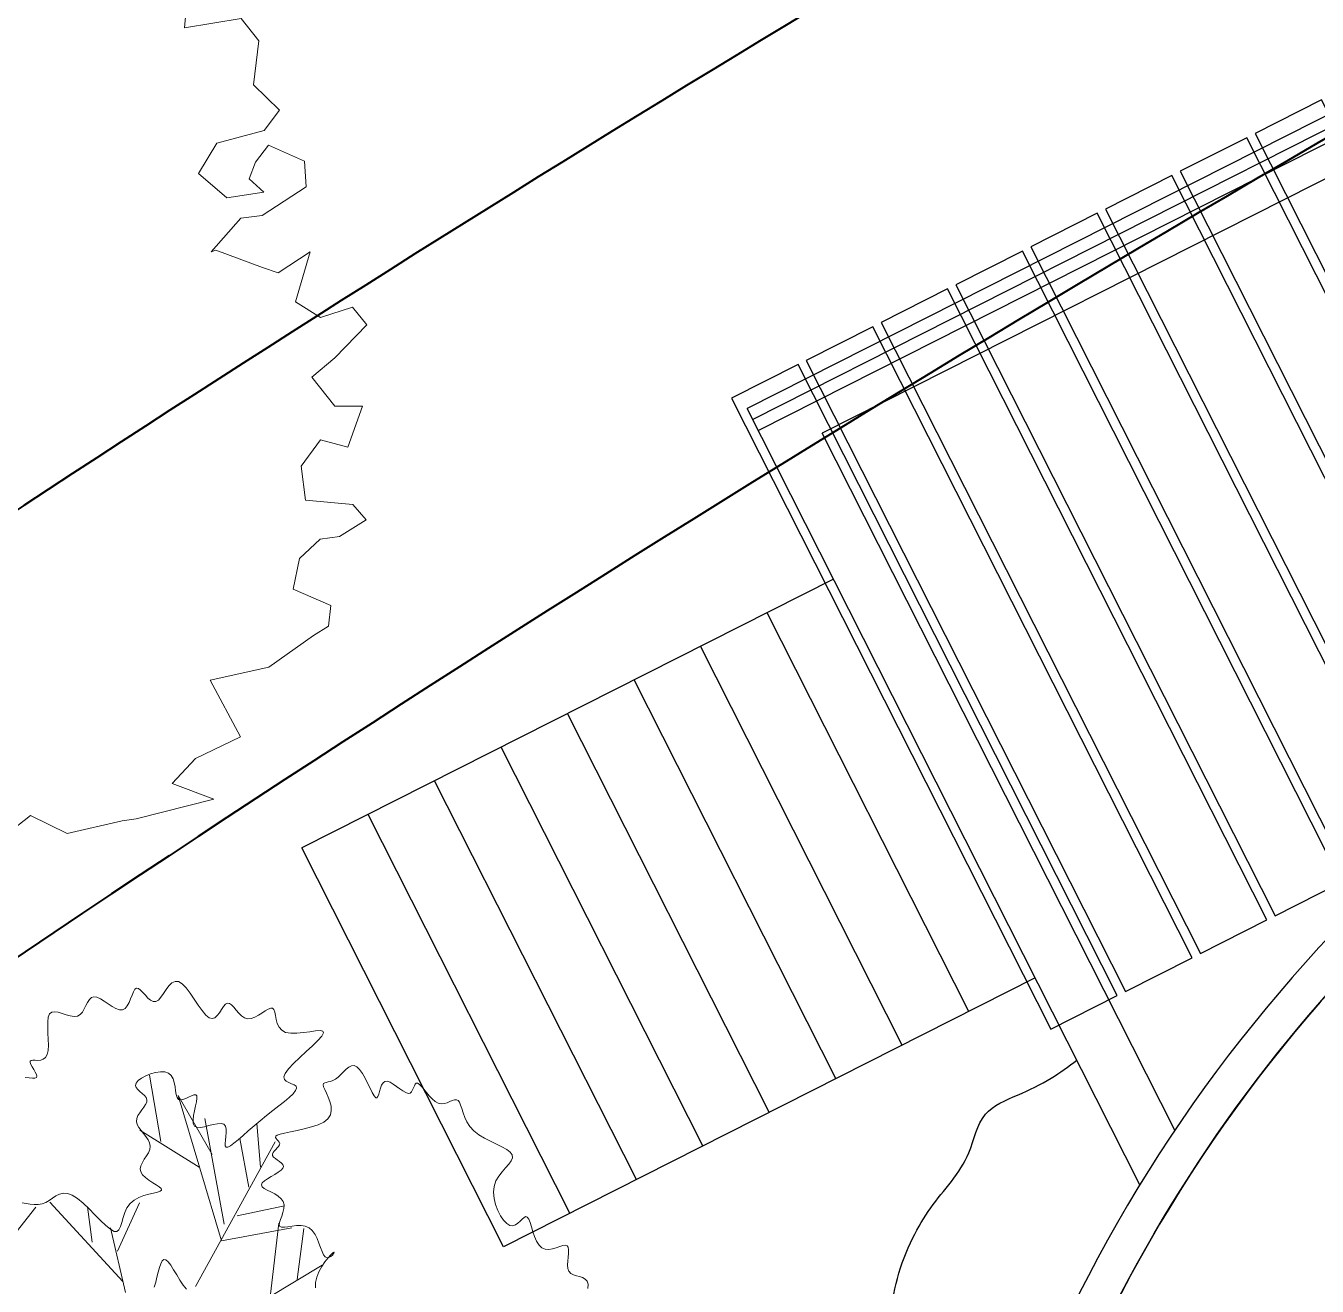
# Model space of a CAD drawing. Extents: x 2080 to 102399, y 2071 to 93424.
# Drawn here: x 85426.7 to 85634.7, y 82068.3 to 82271.3 of the extents above; entities that cross this region are included whole.
import ezdxf

# ---------------------------------------------------------------- set-up
doc = ezdxf.new("R2010")
doc.units = 0
doc.header["$LTSCALE"] = 20
doc.header["$MEASUREMENT"] = 0
for name, color, linetype, lineweight in [('BUILDING', 4, 'Continuous', 40), ('casuanut tree', 100, 'Continuous', 5), ('Mango tree', 96, 'Continuous', 5), ('sappotta', 114, 'Continuous', 5)]:
    doc.layers.add(name, color=color, linetype=linetype, lineweight=lineweight)
for name, color, linetype in [('HANDRAIL', 1, 'Continuous'), ('R.C.C Wall', 50, 'Continuous'), ('road', 2, 'Continuous')]:
    doc.layers.add(name, color=color, linetype=linetype)

# ---------------------------------------------------------------- blocks, each defined once
blk = doc.blocks.new('tr')
at = {"layer": 'casuanut tree'}
for p, q in [((0.2261, 0.6155), (0.2339, 0.7411)), ((0.3143, 0.5704), (0.2771, 0.692)), ((0.2771, 0.692), (0.2947, 0.4095)), ((0.2849, 0.5527), (0.1928, 0.6449)), ((0.3065, 0.4389), (0.3163, 0.6391)), ((0.3967, 0.5272), (0.4084, 0.6077)), ((0.3673, 0.4958), (0.3712, 0.588)), ((0.2285, 0.3375), (0.4338, 0.5671)), ((-0.0915, 0.4977), (-0.0281, 0.549)), ((0.0987, 0.3768), (-0.0009, 0.552)), ((0.0595, 0.4614), (0.0655, 0.5279)), ((0.1017, 0.4342), (0.1621, 0.5128)), ((0.0987, 0.3557), (0.0987, 0.4795)), ((0.3339, 0.4487), (0.4241, 0.4468)), ((0.2947, 0.4095), (0.428, 0.4036)), ((0.3614, 0.2918), (0.4065, 0.4173)), ((0.4163, 0.3075), (0.4496, 0.3977)), ((0.2928, 0.2663), (0.4673, 0.3232))]:
    blk.add_line(p, q, dxfattribs=at)
for points in [[(-0.0511, 0.5626), (-0.0443, 0.5596), (-0.0372, 0.5566), (-0.03, 0.554), (-0.0228, 0.5523), (-0.0156, 0.5519), (-0.0084, 0.5531), (-0.0013, 0.5554), (0.0057, 0.5582), (0.0129, 0.5608), (0.0201, 0.5624), (0.0275, 0.5625), (0.0351, 0.5603), (0.043, 0.5553), (0.0511, 0.5469), (0.0595, 0.5359), (0.0678, 0.5233), (0.0759, 0.5102), (0.0838, 0.4975), (0.0911, 0.4862), (0.0979, 0.4773), (0.1038, 0.4719), (0.1089, 0.4706), (0.1133, 0.4729), (0.1174, 0.478), (0.1215, 0.485), (0.126, 0.4931), (0.131, 0.5015), (0.137, 0.5094), (0.1443, 0.5158), (0.153, 0.5203), (0.1627, 0.523), (0.1728, 0.5243), (0.1826, 0.5248), (0.1916, 0.5249), (0.1991, 0.525), (0.2046, 0.5256), (0.2074, 0.5271), (0.2071, 0.5298), (0.2044, 0.5338), (0.1998, 0.5386), (0.1943, 0.5441), (0.1885, 0.5501), (0.1832, 0.5564), (0.1791, 0.5627), (0.177, 0.5688), (0.1774, 0.5745), (0.18, 0.5799), (0.184, 0.5851), (0.1889, 0.5902), (0.1941, 0.5953), (0.199, 0.6005), (0.2029, 0.6059), (0.2051, 0.6116), (0.2054, 0.6177), (0.204, 0.6241), (0.2014, 0.6307), (0.1982, 0.6374), (0.195, 0.644), (0.1923, 0.6504), (0.1906, 0.6566), (0.1905, 0.6623), (0.1923, 0.6676), (0.1957, 0.6724), (0.2001, 0.6768), (0.205, 0.681), (0.2098, 0.6851), (0.2141, 0.6891), (0.2172, 0.6931), (0.2186, 0.6972), (0.2181, 0.7016), (0.2159, 0.706), (0.2128, 0.7106), (0.2095, 0.7151), (0.2065, 0.7196), (0.2045, 0.724), (0.2042, 0.7282), (0.2063, 0.7322), (0.211, 0.7358), (0.218, 0.7389), (0.2266, 0.7413), (0.2361, 0.7429), (0.2458, 0.7434), (0.255, 0.7426), (0.2631, 0.7405), (0.2693, 0.7367), (0.2732, 0.7312), (0.2751, 0.7245), (0.2756, 0.7169), (0.2752, 0.7091), (0.2745, 0.7014), (0.2741, 0.6945), (0.2744, 0.6888), (0.2761, 0.6848), (0.2795, 0.6829), (0.2842, 0.6826), (0.2898, 0.6834), (0.2956, 0.6847), (0.3012, 0.686), (0.306, 0.6866), (0.3094, 0.686), (0.311, 0.6837), (0.3103, 0.6793), (0.3079, 0.673), (0.3043, 0.6656), (0.3004, 0.6575), (0.2968, 0.6493), (0.294, 0.6416), (0.2929, 0.6348), (0.2941, 0.6296), (0.298, 0.6264), (0.3041, 0.6247), (0.3118, 0.6242), (0.3203, 0.6243), (0.3288, 0.6245), (0.3368, 0.6242), (0.3435, 0.6231), (0.3481, 0.6206), (0.3502, 0.6164), (0.3503, 0.6108), (0.3488, 0.6043), (0.3466, 0.5975), (0.3442, 0.5909), (0.3423, 0.5851), (0.3415, 0.5806), (0.3425, 0.5778), (0.3458, 0.5772), (0.3512, 0.5786), (0.3586, 0.5818), (0.3677, 0.5862), (0.3782, 0.5918), (0.3898, 0.5981), (0.4024, 0.6048), (0.4157, 0.6116), (0.4293, 0.6182), (0.4429, 0.6246), (0.4559, 0.6308), (0.4679, 0.6365), (0.4783, 0.6419), (0.4868, 0.6469), (0.4927, 0.6515), (0.4956, 0.6555), (0.4953, 0.6591), (0.4925, 0.6624), (0.4883, 0.6655), (0.4837, 0.6688), (0.4796, 0.6724), (0.4771, 0.6765), (0.4772, 0.6813), (0.481, 0.6871), (0.489, 0.694), (0.5004, 0.7016), (0.5139, 0.7097), (0.5281, 0.7179), (0.5419, 0.7259), (0.554, 0.7332), (0.563, 0.7396), (0.5677, 0.7446), (0.5672, 0.748), (0.5622, 0.7502), (0.5538, 0.7516), (0.5431, 0.7526), (0.5311, 0.7536), (0.5191, 0.7552), (0.508, 0.7576), (0.499, 0.7615), (0.4929, 0.7669), (0.4893, 0.7737), (0.4876, 0.7811), (0.4872, 0.7888), (0.4874, 0.7962), (0.4876, 0.8027), (0.4872, 0.8078), (0.4855, 0.811), (0.4821, 0.812), (0.4771, 0.8112), (0.471, 0.8092), (0.4641, 0.8065), (0.4568, 0.8039), (0.4494, 0.8019), (0.4423, 0.801), (0.4359, 0.802), (0.4305, 0.8053), (0.426, 0.8102), (0.4221, 0.8163), (0.4186, 0.8227), (0.4155, 0.8289), (0.4124, 0.8342), (0.4091, 0.8379), (0.4055, 0.8392), (0.4015, 0.8379), (0.397, 0.8345), (0.3922, 0.8299), (0.3871, 0.825), (0.3819, 0.8207), (0.3766, 0.8178), (0.3713, 0.8173), (0.3661, 0.8201), (0.3612, 0.8266), (0.3563, 0.8362), (0.3515, 0.8478), (0.3467, 0.8603), (0.3418, 0.8728), (0.3367, 0.8841), (0.3313, 0.8931), (0.3256, 0.8989), (0.3195, 0.9007), (0.3131, 0.8992), (0.3066, 0.8951), (0.3, 0.8896), (0.2935, 0.8836), (0.2873, 0.878), (0.2814, 0.8738), (0.2761, 0.8719), (0.2713, 0.873), (0.2671, 0.8765), (0.2632, 0.8817), (0.2597, 0.8878), (0.2564, 0.8939), (0.2533, 0.8993), (0.2501, 0.9031), (0.2468, 0.9046), (0.2433, 0.9031), (0.2396, 0.8993), (0.2356, 0.8939), (0.2314, 0.8877), (0.227, 0.8815), (0.2222, 0.8761), (0.2172, 0.8722), (0.2119, 0.8708), (0.2063, 0.8722), (0.2004, 0.8761), (0.1944, 0.8816), (0.1884, 0.888), (0.1824, 0.8944), (0.1766, 0.9002), (0.171, 0.9046), (0.1657, 0.9068), (0.1608, 0.9063), (0.1563, 0.9035), (0.1518, 0.8992), (0.1474, 0.894), (0.1429, 0.8887), (0.1382, 0.8839), (0.1331, 0.8803), (0.1274, 0.8787), (0.1212, 0.8794), (0.1146, 0.8821), (0.1078, 0.8858), (0.101, 0.8899), (0.0944, 0.8936), (0.0882, 0.8961), (0.0826, 0.8966), (0.0779, 0.8944), (0.0742, 0.889), (0.0712, 0.8809), (0.0689, 0.871), (0.0668, 0.8599), (0.0648, 0.8486), (0.0625, 0.8379), (0.0599, 0.8285), (0.0565, 0.8212), (0.0523, 0.8167), (0.0474, 0.8145), (0.0423, 0.814), (0.0371, 0.8147), (0.0322, 0.8159), (0.028, 0.8171), (0.0247, 0.8175), (0.0227, 0.8167), (0.0222, 0.8141), (0.0228, 0.8102), (0.0241, 0.8053), (0.0258, 0.7999), (0.0274, 0.7946), (0.0284, 0.7899), (0.0285, 0.7862), (0.0272, 0.784), (0.0243, 0.7836), (0.0197, 0.7847), (0.0139, 0.7867), (0.007, 0.7891)], [(0.9405, 0.1691), (0.9426, 0.1766), (0.9422, 0.1826), (0.9396, 0.1873), (0.9355, 0.191), (0.9305, 0.1941), (0.9252, 0.197), (0.9201, 0.2001), (0.916, 0.2037), (0.9134, 0.2082), (0.9126, 0.2138), (0.9135, 0.2203), (0.9154, 0.2273), (0.9177, 0.2344), (0.92, 0.2411), (0.9217, 0.2472), (0.9223, 0.2521), (0.9212, 0.2555), (0.9181, 0.2572), (0.9132, 0.2575), (0.9071, 0.2571), (0.9001, 0.2564), (0.8929, 0.256), (0.8858, 0.2565), (0.8793, 0.2584), (0.8739, 0.2623), (0.87, 0.2685), (0.8674, 0.2766), (0.8657, 0.2858), (0.8647, 0.2954), (0.8639, 0.3047), (0.8632, 0.3131), (0.8621, 0.3199), (0.8604, 0.3243), (0.8579, 0.3258), (0.8545, 0.3251), (0.8505, 0.3229), (0.8459, 0.3199), (0.841, 0.317), (0.8359, 0.3149), (0.8307, 0.3144), (0.8255, 0.3164), (0.8206, 0.3212), (0.8162, 0.3287), (0.8124, 0.3381), (0.8096, 0.3489), (0.8081, 0.3605), (0.808, 0.3723), (0.8096, 0.3837), (0.8131, 0.3941), (0.8188, 0.4031), (0.8259, 0.4107), (0.8338, 0.4173), (0.8417, 0.4231), (0.849, 0.4284), (0.8548, 0.4334), (0.8585, 0.4384), (0.8593, 0.4437), (0.8568, 0.4495), (0.8514, 0.4557), (0.8439, 0.4625), (0.835, 0.4698), (0.8253, 0.4775), (0.8158, 0.4857), (0.807, 0.4943), (0.7996, 0.5034), (0.7943, 0.5129), (0.7908, 0.5225), (0.7887, 0.5318), (0.7875, 0.5407), (0.7869, 0.5489), (0.7863, 0.5559), (0.7855, 0.5615), (0.7839, 0.5654), (0.7812, 0.5674), (0.7776, 0.568), (0.7732, 0.5676), (0.7682, 0.5667), (0.7629, 0.5658), (0.7574, 0.5656), (0.752, 0.5664), (0.7467, 0.5688), (0.7419, 0.5731), (0.7374, 0.579), (0.7333, 0.5858), (0.7295, 0.593), (0.7261, 0.6), (0.723, 0.6062), (0.7201, 0.611), (0.7174, 0.6139), (0.715, 0.6144), (0.7127, 0.613), (0.7104, 0.6103), (0.708, 0.607), (0.7055, 0.6035), (0.7027, 0.6007), (0.6996, 0.599), (0.696, 0.5992), (0.692, 0.6016), (0.6875, 0.6057), (0.6828, 0.611), (0.6779, 0.6167), (0.6729, 0.6222), (0.668, 0.6268), (0.6633, 0.6299), (0.6589, 0.6308), (0.6549, 0.629), (0.6512, 0.6253), (0.6479, 0.6203), (0.645, 0.6148), (0.6422, 0.6098), (0.6397, 0.6059), (0.6374, 0.604), (0.6352, 0.6048), (0.6332, 0.609), (0.6311, 0.616), (0.629, 0.6249), (0.6267, 0.6348), (0.6241, 0.6451), (0.6212, 0.6548), (0.6178, 0.663), (0.6139, 0.6691), (0.6093, 0.6723), (0.6043, 0.673), (0.5989, 0.6717), (0.5932, 0.6691), (0.5873, 0.6656), (0.5814, 0.6618), (0.5756, 0.6583), (0.5699, 0.6555), (0.5646, 0.654), (0.5597, 0.6535), (0.5554, 0.6535), (0.5516, 0.6536), (0.5487, 0.6533), (0.5465, 0.6524), (0.5453, 0.6502), (0.5452, 0.6465), (0.5461, 0.641), (0.5476, 0.6339), (0.5492, 0.6258), (0.5504, 0.6171), (0.5505, 0.6084), (0.5491, 0.6001), (0.5456, 0.5927), (0.5395, 0.5868), (0.5305, 0.5826), (0.5191, 0.58), (0.5061, 0.5787), (0.4924, 0.5782), (0.4787, 0.5783), (0.4659, 0.5787), (0.4548, 0.579), (0.4461, 0.5789), (0.4404, 0.5781), (0.4375, 0.5768), (0.4365, 0.5749), (0.4371, 0.5726), (0.4385, 0.57), (0.4401, 0.5674), (0.4413, 0.5646), (0.4416, 0.562), (0.4404, 0.5596), (0.4381, 0.5573), (0.4351, 0.5551), (0.4317, 0.5529), (0.4285, 0.5506), (0.4257, 0.5482), (0.424, 0.5457), (0.4236, 0.5429), (0.4248, 0.5398), (0.4273, 0.5364), (0.4304, 0.5329), (0.4337, 0.5293), (0.4366, 0.5258), (0.4384, 0.5223), (0.4388, 0.5189), (0.4371, 0.5158), (0.4329, 0.513), (0.4269, 0.5104), (0.4196, 0.508), (0.4119, 0.5055), (0.4044, 0.5031), (0.398, 0.5004), (0.3932, 0.4976), (0.3909, 0.4944), (0.3915, 0.4908), (0.3946, 0.4868), (0.3994, 0.4824), (0.4051, 0.4776), (0.4112, 0.4725), (0.4167, 0.467), (0.4211, 0.4611), (0.4236, 0.455), (0.4236, 0.4485), (0.4217, 0.4419), (0.4185, 0.4354), (0.4147, 0.4292), (0.4109, 0.4234), (0.4079, 0.4184), (0.4062, 0.4142), (0.4067, 0.411), (0.4096, 0.4091), (0.4148, 0.4079), (0.4215, 0.4073), (0.4293, 0.4067), (0.4376, 0.4057), (0.4458, 0.4039), (0.4533, 0.4009), (0.4596, 0.3964), (0.4642, 0.39), (0.4675, 0.3821), (0.4696, 0.3734), (0.471, 0.3644), (0.472, 0.3556), (0.4731, 0.3477), (0.4744, 0.3412), (0.4765, 0.3367), (0.4795, 0.3344), (0.4831, 0.3342), (0.4868, 0.3353), (0.4903, 0.3372), (0.493, 0.3393), (0.4945, 0.3411), (0.4944, 0.3419), (0.4922, 0.3412), (0.4877, 0.3385), (0.4814, 0.3339), (0.474, 0.3279), (0.4662, 0.3206), (0.4588, 0.3123), (0.4525, 0.3034), (0.448, 0.2942), (0.4461, 0.2848)], [(0.2112, 0.3364), (0.2067, 0.3452), (0.2027, 0.3555), (0.1991, 0.3664), (0.1957, 0.377), (0.1925, 0.3865), (0.1893, 0.394), (0.186, 0.3986), (0.1825, 0.3998), (0.1788, 0.3979), (0.175, 0.3935), (0.1709, 0.3871), (0.1667, 0.3793), (0.1624, 0.3707), (0.1579, 0.362), (0.1533, 0.3536)]]:
    blk.add_lwpolyline(points, dxfattribs=at)
blk = doc.blocks.new('NEEM')
at = {"layer": 'sappotta', "linetype": 'Continuous'}
for p, q in [((0.0031, 1.1323), (-0.083, 1.1274)), ((0.0298, 1.0769), (0.0031, 1.1323)), ((0.1622, 1.1437), (0.1418, 1.1119)), ((0.2828, 1.1298), (0.1622, 1.1437)), ((0.2671, 1.1233), (0.2828, 1.1298)), ((-0.083, 1.1274), (-0.0227, 1.0834)), ((0.1418, 1.1119), (0.2162, 1.072)), ((0.3509, 1.0158), (0.2671, 1.1233)), ((-0.2131, 1.0923), (-0.2421, 1.0068)), ((-0.1911, 1.0989), (-0.2131, 1.0923)), ((-0.177, 1.0484), (-0.1911, 1.0989)), ((-0.0227, 1.0834), (-0.0431, 1.0394)), ((0.1144, 1.0427), (0.0298, 1.0769)), ((0.2162, 1.072), (0.1144, 1.0427)), ((0.4207, 1.063), (0.3509, 1.0158)), ((0.4731, 1.0296), (0.4207, 1.063)), ((-0.3588, 1.0435), (-0.3956, 1.0158)), ((-0.3455, 1.0109), (-0.34, 1.0386)), ((-0.0431, 1.0394), (-0.177, 1.0484)), ((0.5006, 0.9816), (0.4731, 1.0296)), ((-0.3956, 1.0158), (-0.3455, 1.0109)), ((-0.2421, 1.0068), (-0.2303, 0.9351)), ((0.4716, 0.9417), (0.5006, 0.9816)), ((-0.517, 0.9628), (-0.6142, 0.9009)), ((0.5515, 0.9498), (0.5813, 0.9001)), ((0.6267, 0.9278), (0.5515, 0.9498)), ((-0.5209, 0.9449), (-0.5209, 0.9449)), ((-0.4489, 0.9131), (-0.5209, 0.9449)), ((-0.2303, 0.9351), (-0.3196, 0.9058)), ((0.4825, 0.9083), (0.4716, 0.9417)), ((0.6541, 0.87), (0.6267, 0.9278)), ((-0.6142, 0.9009), (-0.5891, 0.87)), ((-0.4935, 0.8838), (-0.4489, 0.9131)), ((-0.3196, 0.9058), (-0.4152, 0.8838)), ((-0.1081, 0.9221), (-0.177, 0.8716)), ((-0.0274, 0.9083), (-0.1081, 0.9221)), ((-0.0345, 0.839), (-0.0274, 0.9083)), ((0.5813, 0.9001), (0.4825, 0.9083)), ((-0.5891, 0.87), (-0.4935, 0.8838)), ((-0.4152, 0.8838), (-0.459, 0.839)), ((-0.177, 0.8716), (-0.1394, 0.8089)), ((0.6157, 0.8064), (0.6541, 0.87)), ((0.7152, 0.8602), (0.6604, 0.7877)), ((0.7622, 0.8439), (0.7152, 0.8602)), ((-0.459, 0.839), (-0.3032, 0.8374)), ((-0.3032, 0.8374), (-0.3611, 0.7616)), ((-0.0674, 0.7796), (-0.0345, 0.839)), ((0.7826, 0.7787), (0.7622, 0.8439)), ((-0.1394, 0.8089), (-0.0674, 0.7796)), ((0.6604, 0.7877), (0.6157, 0.8064)), ((-0.7489, 0.7739), (-0.7826, 0.7567)), ((-0.7168, 0.7893), (-0.7489, 0.7739)), ((-0.6886, 0.7722), (-0.7168, 0.7893)), ((-0.6384, 0.7576), (-0.6886, 0.7722)), ((-0.5335, 0.7763), (-0.5617, 0.6989)), ((-0.452, 0.7502), (-0.5335, 0.7763)), ((0.7755, 0.7038), (0.7826, 0.7787)), ((-0.7826, 0.7567), (-0.8304, 0.7291)), ((-0.5985, 0.672), (-0.6384, 0.7576)), ((-0.3611, 0.7616), (-0.452, 0.7502)), ((-0.8304, 0.7291), (-0.8264, 0.7144)), ((0.8883, 0.7225), (0.7755, 0.7038)), ((0.9236, 0.6785), (0.8883, 0.7225)), ((-0.8178, 0.6924), (-0.8499, 0.6378)), ((-0.8264, 0.7144), (-0.8178, 0.6924)), ((-0.5617, 0.6989), (-0.5985, 0.672)), ((0.9126, 0.5906), (0.9236, 0.6785)), ((-0.8499, 0.6378), (-0.8922, 0.6126)), ((-0.8922, 0.6126), (-0.9228, 0.5938)), ((-0.9228, 0.5938), (-0.8946, 0.5547)), ((0.9643, 0.5409), (0.9126, 0.5906)), ((-0.8946, 0.5547), (-0.868, 0.5401)), ((-0.868, 0.5401), (-0.8178, 0.5173)), ((0.9338, 0.5002), (0.9643, 0.5409)), ((-0.8178, 0.5173), (-0.752, 0.4399)), ((0.8398, 0.4749), (0.9338, 0.5002)), ((0.8037, 0.4146), (0.8398, 0.4749)), ((0.9424, 0.4708), (0.9165, 0.4374)), ((1.0137, 0.4391), (0.9424, 0.4708)), ((-0.752, 0.4399), (-0.7348, 0.3943)), ((0.9165, 0.4374), (0.904, 0.404)), ((1.0176, 0.3886), (1.0137, 0.4391)), ((0.8601, 0.3666), (0.8037, 0.4146)), ((-0.8695, 0.3894), (-0.9079, 0.3723)), ((-0.846, 0.3861), (-0.8695, 0.3894)), ((-0.821, 0.3674), (-0.846, 0.3861)), ((-0.7348, 0.3943), (-0.7567, 0.3609)), ((0.904, 0.404), (0.933, 0.378)), ((0.9298, 0.3315), (1.0176, 0.3886)), ((-0.9604, 0.3657), (-0.9941, 0.3095)), ((-0.9345, 0.3454), (-0.9604, 0.3657)), ((-0.9079, 0.3723), (-0.9345, 0.3454)), ((-0.7881, 0.3592), (-0.821, 0.3674)), ((-0.7567, 0.3609), (-0.7881, 0.3592)), ((0.933, 0.378), (0.8601, 0.3666)), ((-0.9941, 0.3095), (-0.9612, 0.2745)), ((0.8288, 0.259), (0.8875, 0.3258)), ((0.8875, 0.3258), (0.9298, 0.3315)), ((-0.9612, 0.2745), (-0.9776, 0.2289)), ((0.8382, 0.2623), (0.8288, 0.259)), ((0.9306, 0.2281), (0.8382, 0.2623)), ((1.0254, 0.259), (0.962, 0.2175)), ((0.9964, 0.1597), (1.0254, 0.259)), ((-1.0231, 0.2077), (-1.0622, 0.1825)), ((-0.9776, 0.2289), (-1.0231, 0.2077)), ((0.962, 0.2175), (0.9306, 0.2281)), ((-1.0622, 0.1825), (-1.0199, 0.1621)), ((-1.0199, 0.1621), (-1.0489, 0.0839)), ((1.0458, 0.1287), (0.9964, 0.1597)), ((1.1092, 0.1491), (1.0458, 0.1287)), ((1.1374, 0.114), (1.1092, 0.1491)), ((1.074, 0.0489), (1.1374, 0.114)), ((-1.0489, 0.0839), (-1.0168, 0.0595)), ((-1.0168, 0.0595), (-0.991, -0.0024)), ((0.0196, 0.0407), (-0.0094, 0.0244)), ((0.0141, 0.0114), (0.0274, 0.031)), ((1.0286, 0.0106), (1.074, 0.0489)), ((-0.0094, 0.0244), (0, 0)), ((0, 0), (0.0141, 0.0114)), ((1.074, -0.0472), (1.0286, 0.0106)), ((-0.991, -0.0024), (-1.0481, -0.0619)), ((1.1288, -0.0472), (1.074, -0.0472)), ((1.0998, -0.1287), (1.1288, -0.0472)), ((-1.0481, -0.0619), (-1.0975, -0.0774)), ((-1.0975, -0.0774), (-1.0983, -0.1401)), ((1.0074, -0.1662), (1.0458, -0.114)), ((1.0458, -0.114), (1.0998, -0.1287)), ((-1.0983, -0.1401), (-1.0442, -0.1727)), ((-1.0442, -0.1727), (-1.0066, -0.1849)), ((1.016, -0.2338), (1.0074, -0.1662)), ((-1.0066, -0.1849), (-0.9917, -0.2436)), ((-0.9917, -0.2436), (-0.9369, -0.1979)), ((-0.9369, -0.1979), (-0.9298, -0.2134)), ((-0.9298, -0.2134), (-0.9024, -0.3177)), ((1.11, -0.2427), (1.016, -0.2338)), ((1.1367, -0.2729), (1.11, -0.2427)), ((1.0834, -0.3063), (1.1367, -0.2729)), ((1.045, -0.3112), (1.0834, -0.3063)), ((-1.0246, -0.325), (-1.0521, -0.378)), ((-0.9526, -0.3364), (-1.0246, -0.325)), ((-0.9024, -0.3177), (-0.9526, -0.3364)), ((1.0043, -0.3495), (1.045, -0.3112)), ((-0.8484, -0.4114), (-0.8374, -0.3552)), ((-0.8374, -0.3552), (-0.8029, -0.3828)), ((0.9917, -0.4105), (1.0043, -0.3495)), ((-1.0521, -0.378), (-0.9816, -0.4708)), ((-0.8029, -0.3828), (-0.8029, -0.4521)), ((-0.8883, -0.4456), (-0.8484, -0.4114)), ((1.0662, -0.4431), (0.9917, -0.4105)), ((-0.9103, -0.5156), (-0.8883, -0.4456)), ((-0.8029, -0.4521), (-0.8531, -0.5759)), ((1.0615, -0.4839), (1.0662, -0.4431)), ((-0.9816, -0.4708), (-0.9103, -0.5156)), ((1.0317, -0.5026), (1.0615, -0.4839)), ((0.9432, -0.5653), (1.0317, -0.5026)), ((-0.8531, -0.5759), (-0.7967, -0.6191)), ((0.8264, -0.5914), (0.9432, -0.5653)), ((0.8868, -0.7038), (0.8264, -0.5914)), ((-0.7967, -0.6191), (-0.7661, -0.668)), ((-0.7661, -0.668), (-0.8445, -0.7103)), ((-0.8445, -0.7103), (-0.8523, -0.7698)), ((0.7975, -0.747), (0.8868, -0.7038)), ((0.7512, -0.7967), (0.7975, -0.747)), ((-0.8523, -0.7698), (-0.7575, -0.8382)), ((-0.676, -0.8358), (-0.6486, -0.791)), ((-0.6486, -0.791), (-0.582, -0.8203)), ((-0.582, -0.8203), (-0.5343, -0.8806)), ((0.8343, -0.8276), (0.7512, -0.7967)), ((-0.7575, -0.8382), (-0.6753, -0.9123)), ((-0.6753, -0.9123), (-0.676, -0.8358)), ((0.68, -0.8667), (0.8343, -0.8276)), ((0.423, -0.8968), (0.47, -0.8602)), ((0.47, -0.8602), (0.5429, -0.896)), ((0.5429, -0.896), (0.6518, -0.8708)), ((0.6518, -0.8708), (0.68, -0.8667)), ((-0.5343, -0.8806), (-0.5538, -1.0247)), ((0.3267, -0.9319), (0.3909, -0.8789)), ((0.3909, -0.8789), (0.423, -0.8968)), ((-0.4011, -0.9547), (-0.3016, -0.9074)), ((-0.3016, -0.9074), (-0.2859, -0.9262)), ((-0.2859, -0.9262), (-0.1966, -0.9856)), ((0.2867, -0.9824), (0.3267, -0.9319)), ((-0.4128, -0.9881), (-0.4011, -0.9547)), ((-0.1966, -0.9856), (-0.1575, -0.9685)), ((-0.1575, -0.9685), (-0.0783, -1.0492)), ((-0.0783, -1.0492), (-0.0063, -0.9604)), ((-0.0063, -0.9604), (0.0063, -1.0174)), ((-0.4857, -1.015), (-0.4128, -0.9881)), ((0.3235, -1.0459), (0.2867, -0.9824)), ((-0.5538, -1.0247), (-0.4857, -1.015)), ((0.0063, -1.0174), (0.1394, -1.0255)), ((0.1394, -1.0255), (0.2358, -1.1152)), ((0.3141, -1.0964), (0.3235, -1.0459)), ((0.2358, -1.1152), (0.3141, -1.0964))]:
    blk.add_line(p, q, dxfattribs=at)

msp = doc.modelspace()

# ---------------------------------------------------------------- linework, layer by layer
at = {"color": 2, "linetype": 'Continuous', "ltscale": 0.5}
for p, q in [((85864.163, 82372.182, 0.504), (85542.92, 82209.691, 0.504)), ((85860.194, 82360.089, 0.504), (85555.014, 82205.723, 0.504)), ((85606.186, 82084.615, 0.504), (85542.92, 82209.691, 0.504)), ((85611.827, 82093.404, 0.504), (85555.014, 82205.723, 0.504))]:
    msp.add_line(p, q, dxfattribs=at)
at = {"color": 41, "linetype": 'Continuous', "ltscale": 0.5}
for p, q in [((85556.83, 82182.192, 0.504), (85471.166, 82138.861, 0.504)), ((85578.62, 82112.527, 0.504), (85546.122, 82176.776, 0.504)), ((85567.912, 82107.111, 0.504), (85535.414, 82171.359, 0.504)), ((85557.204, 82101.695, 0.504), (85524.706, 82165.943, 0.504)), ((85546.496, 82096.278, 0.504), (85513.998, 82160.527, 0.504)), ((85535.788, 82090.862, 0.504), (85503.29, 82155.11, 0.504)), ((85525.08, 82085.445, 0.504), (85492.582, 82149.694, 0.504)), ((85514.372, 82080.029, 0.504), (85481.874, 82144.278, 0.504)), ((85503.664, 82074.613, 0.504), (85471.166, 82138.861, 0.504)), ((85589.328, 82117.944, 0.504), (85503.664, 82074.613, 0.504))]:
    msp.add_line(p, q, dxfattribs=at)
at = {"color": 41, "linetype": 'Continuous', "ltscale": 0.5, "elevation": 0.504}
for points in [[(85676.162, 82152.317), (85686.87, 82157.733), (85635.444, 82259.403), (85624.735, 82253.987)], [(85664.115, 82146.224), (85674.824, 82151.64), (85623.397, 82253.31), (85612.689, 82247.893)], [(85652.069, 82140.13), (85662.777, 82145.546), (85611.35, 82247.216), (85600.642, 82241.8)], [(85640.022, 82134.037), (85650.73, 82139.453), (85599.304, 82241.123), (85588.596, 82235.706)], [(85627.976, 82127.943), (85638.684, 82133.36), (85587.257, 82235.029), (85576.549, 82229.613)], [(85615.929, 82121.85), (85626.637, 82127.266), (85575.211, 82228.936), (85564.502, 82223.52)], [(85603.883, 82115.756), (85614.591, 82121.173), (85563.164, 82222.842), (85552.456, 82217.426)], [(85591.836, 82109.663), (85602.544, 82115.079), (85551.117, 82216.749), (85540.409, 82211.333)]]:
    msp.add_lwpolyline(points, close=True, dxfattribs=at)
at = {"linetype": 'Continuous', "ltscale": 0.5}
msp.add_lwpolyline([(85536.481, 81954.535, 0.1992652), (85583.715, 82016.574, -0.1829225), (85681.93, 82155.234)], format="xyb", dxfattribs=at)
msp.add_open_spline([(85595.855, 82051.778, 0.504), (85587.688, 82045.036, 0.504), (85577.065, 82036.269, 0.504), (85567.012, 82047.527, 0.504), (85567.265, 82055.105, 0.504), (85565.294, 82064.468, 0.504), (85568.153, 82073.771, 0.504), (85573.222, 82082.45, 0.504), (85578.856, 82087.972, 0.504), (85580.282, 82096.51, 0.504), (85586.618, 82099.031, 0.504), (85591.682, 82101.477, 0.504), (85594.69, 82103.638, 0.504), (85596.046, 82104.663, 0.504)], degree=3, knots=[0, 0, 0, 0, 25.0514604, 32.5811631, 38.990874, 47.3181075, 61.0705681, 66.6941206, 77.5029912, 84.239765, 90.2943954, 96.3336556, 101.4098855, 101.4098855, 101.4098855, 101.4098855], dxfattribs=at)
at = {"layer": 'BUILDING', "linetype": 'Continuous', "ltscale": 0.5}
for radius, end in [(3835.862, 128.617358), (3775.862, 125.085196)]:
    msp.add_arc((87532.555, 78988.126, 0.301), radius, 119.666284, end, dxfattribs=at)
at = {"layer": 'HANDRAIL'}
for p, q in [((85865.066, 82370.398, 0.504), (85543.823, 82207.907, 0.504)), ((85865.968, 82368.613, 0.504), (85544.726, 82206.122, 0.504))]:
    msp.add_line(p, q, dxfattribs=at)
at = {"layer": 'R.C.C Wall', "ltscale": 0.5}
for radius in [246, 240]:
    msp.add_arc((85815.988, 81956.165, 0.504), radius, 116.83123, 165.42161, dxfattribs=at)
at = {"layer": 'road', "linetype": 'Continuous', "ltscale": 0.5}
msp.add_arc((86585.225, 80503.814, 0.1), 2189.51, 110.931783, 161.107381, dxfattribs=at)

# ---------------------------------------------------------------- block references
at = {"layer": 'casuanut tree', "linetype": 'Continuous', "xscale": 86.37264084723931, "yscale": 86.37264084723931, "zscale": 86.37264084723931, "rotation": 13.0160703837917}
msp.add_blockref('tr', (85441.405, 82035.362), dxfattribs=at)
at = {"layer": 'Mango tree', "linetype": 'Continuous', "xscale": 81.14004196887254, "yscale": 81.14004196887254, "zscale": 81.14004196887254}
msp.add_blockref('NEEM', (85389.348, 82213.883, 0), dxfattribs=at)

doc.saveas('drawing.dxf')
